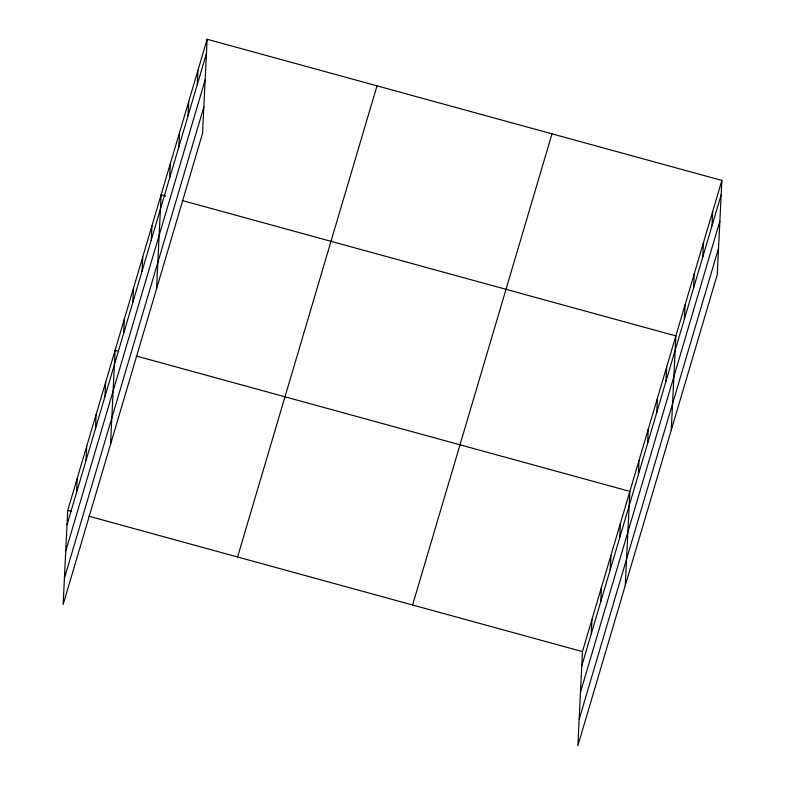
<?xml version="1.0" encoding="UTF-8"?>
<svg xmlns="http://www.w3.org/2000/svg" width="785" height="785" viewBox="0 0 785 785"><rect width="100%" height="100%" fill="white"/><g stroke="black" fill="none" stroke-linecap="round" stroke-linejoin="round"><path stroke-width="1.18" d="M207.142 39.25L67.736 510.397L63.124 604.558L202.54 133.401L207.142 39.25L721.876 180.442L717.264 274.603L577.858 745.75L582.46 651.599L721.876 180.442M76.508 492.686L77.215 478.359M85.997 460.648L86.693 446.322M95.476 428.61L96.172 414.284M104.954 396.572L105.651 382.246M110.528 444.359L115.13 350.208L118.643 351.17M123.637 333.439L124.334 319.112M132.832 302.343L133.538 288.016M142.036 271.247L142.733 256.921M151.24 240.151L151.937 225.825M156.539 288.88L161.141 194.729L165.821 196.014M169.638 177.959L170.345 163.633M178.843 146.864L179.539 132.537M188.047 115.768L188.743 101.442M197.241 84.672L197.948 70.346M591.242 633.878L591.939 619.551M600.721 601.84L601.418 587.514M610.2 569.802L610.897 555.476M619.679 537.764L620.376 523.438M625.253 585.561L629.864 491.4L136.217 355.988M638.362 474.631L639.059 460.304M647.566 443.535L648.263 429.209M656.76 412.439L657.467 398.113M665.965 381.343L666.661 367.017M671.263 430.082L675.865 335.921L182.228 200.509M684.363 319.152L685.069 304.825M693.567 288.056L694.274 273.729M702.771 256.96L703.468 242.634M711.975 225.864L712.672 211.538M67.029 524.723L206.445 53.576M65.744 551.07L205.16 79.923M64.419 578.211L203.825 107.064M237.59 556.997L377.006 85.84M412.596 604.999L552.012 133.852M581.754 665.925L721.17 194.768M580.468 692.262L719.884 221.115M579.144 719.403L718.56 248.256M67.736 510.397L71.249 511.359M88.823 516.187L582.46 651.599"/></g></svg>
